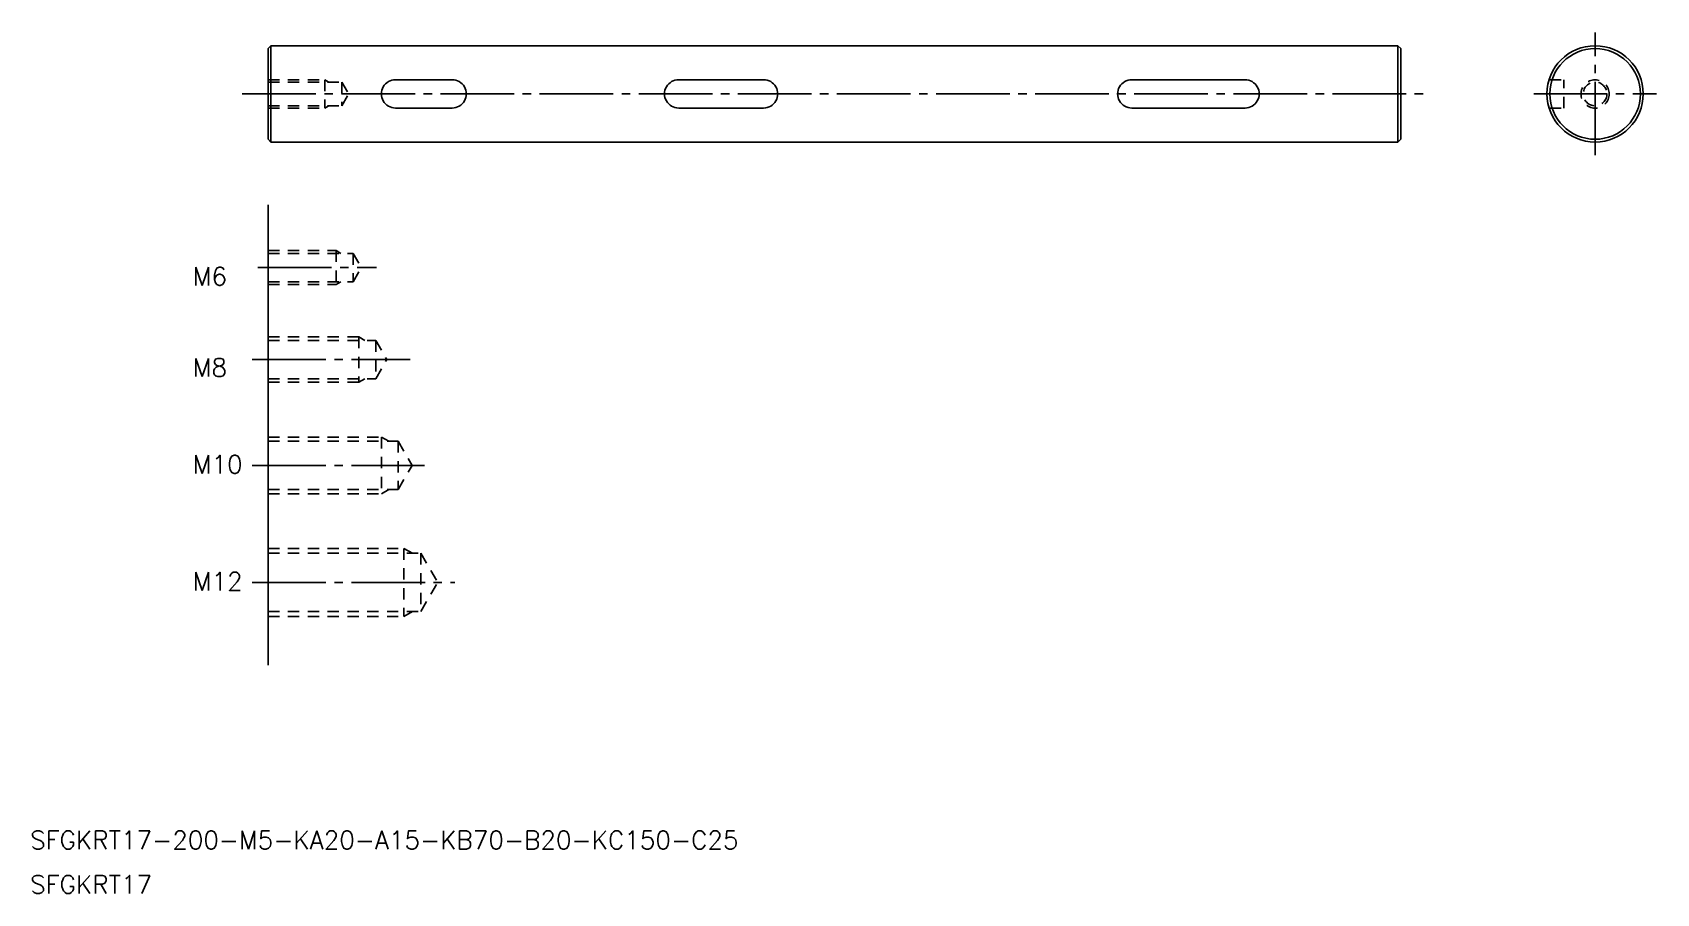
# Model space of a CAD drawing. Extents: x -50 to 236, y -3 to 149.
import ezdxf

# ---------------------------------------------------------------- set-up
doc = ezdxf.new("R2010")
doc.units = 0
doc.linetypes.add('CENTER', pattern=[17.5, 13, -1.5, 1.5, -1.5])
doc.linetypes.add('DASHED', pattern=[3.5, 2, -1.5])
doc.layers.get('0').update_dxf_attribs({"linetype": 'CONTINUOUS'})
doc.layers.add('CENTER', color=1, linetype='CENTER')
doc.styles.get("Standard").update_dxf_attribs({"font": 'txt.shx', "bigfont": '@extfont2.shx'})

msp = doc.modelspace()

# ---------------------------------------------------------------- linework, layer by layer
at = {"color": 7, "linetype": 'CONTINUOUS'}
for p, q in [((-8.22, 146.87), (-8.72, 146.37)), ((-8.72, 146.37), (-8.72, 130.37)), ((-8.22, 146.87), (190.78, 146.87)), ((-8.22, 146.87), (-8.22, 129.87)), ((190.78, 146.87), (190.78, 129.87)), ((190.78, 146.87), (191.28, 146.37)), ((191.28, 146.37), (191.28, 130.37)), ((13.78, 140.87), (23.78, 140.87)), ((63.78, 140.87), (78.78, 140.87)), ((143.78, 140.87), (163.78, 140.87)), ((13.78, 135.87), (23.78, 135.87)), ((63.78, 135.87), (78.78, 135.87)), ((143.78, 135.87), (163.78, 135.87)), ((-8.72, 130.37), (-8.22, 129.87)), ((-8.22, 129.87), (190.78, 129.87)), ((190.78, 129.87), (191.28, 130.37)), ((-8.72, 118.81), (-8.72, 37.53))]:
    msp.add_line(p, q, dxfattribs=at)
at = {"color": 3, "linetype": 'DASHED'}
for p, q in [((-8.72, 140.87), (1.28, 140.87)), ((1.28, 140.87), (1.28, 135.87)), ((1.28, 140.87), (1.89, 140.52)), ((217.59, 140.87), (220.09, 140.87)), ((220.09, 135.87), (220.09, 140.87)), ((-8.72, 140.47), (4.28, 140.47)), ((4.28, 140.47), (4.28, 136.27)), ((4.28, 140.47), (5.49, 138.37)), ((4.28, 136.27), (5.49, 138.37)), ((-8.72, 136.27), (4.28, 136.27)), ((-8.72, 135.87), (1.28, 135.87)), ((1.28, 135.87), (1.89, 136.22)), ((217.59, 135.87), (220.09, 135.87)), ((-8.72, 110.71), (3.28, 110.71)), ((-8.72, 110.21), (6.28, 110.21)), ((3.28, 110.71), (3.28, 104.71)), ((3.28, 110.71), (4.15, 110.21)), ((6.28, 110.21), (6.28, 105.21)), ((6.28, 110.21), (7.72, 107.71)), ((6.28, 105.21), (7.72, 107.71)), ((-8.72, 105.21), (6.28, 105.21)), ((-8.72, 104.71), (3.28, 104.71)), ((3.28, 104.71), (4.15, 105.21)), ((-8.72, 95.48), (7.28, 95.48)), ((-8.72, 94.85), (10.28, 94.85)), ((7.28, 95.48), (7.28, 87.48)), ((7.28, 95.48), (8.36, 94.85)), ((10.28, 94.85), (10.28, 88.1)), ((10.28, 94.85), (12.23, 91.48)), ((10.28, 88.1), (12.23, 91.48)), ((-8.72, 88.1), (10.28, 88.1)), ((-8.72, 87.48), (7.28, 87.48)), ((7.28, 87.48), (8.36, 88.1)), ((-8.72, 77.8), (11.28, 77.8)), ((11.28, 77.8), (11.28, 67.8)), ((11.28, 77.8), (12.58, 77.05)), ((-8.72, 77.05), (14.28, 77.05)), ((14.28, 77.05), (14.28, 68.55)), ((14.28, 77.05), (16.73, 72.8)), ((14.28, 68.55), (16.73, 72.8)), ((-8.72, 68.55), (14.28, 68.55)), ((-8.72, 67.8), (11.28, 67.8)), ((11.28, 67.8), (12.58, 68.55)), ((-8.72, 58.15), (15.28, 58.15)), ((15.28, 58.15), (15.28, 46.15)), ((15.28, 58.15), (16.8, 57.28)), ((-8.72, 57.28), (18.28, 57.28)), ((18.28, 57.28), (21.24, 52.15)), ((18.28, 57.28), (18.28, 47.03)), ((18.28, 47.03), (21.24, 52.15)), ((-8.72, 47.03), (18.28, 47.03)), ((-8.72, 46.15), (15.28, 46.15)), ((15.28, 46.15), (16.8, 47.03))]:
    msp.add_line(p, q, dxfattribs=at)
for p, q in [((191.28, 141.87), (191.28, 141.87)), ((191.28, 138.37), (191.28, 138.37))]:
    msp.add_line(p, q)
at = {"color": 7, "linetype": 'CONTINUOUS'}
for radius in [8.5, 8]:
    msp.add_circle((225.59, 138.37), radius, dxfattribs=at)
at = {"color": 3, "linetype": 'DASHED'}
for radius in [2.5, 2.1]:
    msp.add_circle((225.59, 138.37), radius, dxfattribs=at)
at = {"color": 7, "linetype": 'CONTINUOUS'}
for centre, start, end in [((13.78, 138.37), 89.9874, 270), ((23.78, 138.37), 270, 90.0126), ((63.78, 138.37), 89.9874, 270), ((78.78, 138.37), 270, 90.0126), ((143.78, 138.37), 89.9874, 270), ((163.78, 138.37), 270, 90.0126)]:
    msp.add_arc(centre, 2.5, start, end, dxfattribs=at)
at = {"layer": 'CENTER', "color": 1, "linetype": 'CENTER'}
for p, q in [((225.59, 127.53), (225.59, 149.21)), ((-13.27, 138.37), (195.83, 138.37)), ((214.75, 138.37), (236.44, 138.37)), ((-10.5, 107.71), (10.43, 107.71)), ((-11.51, 91.48), (16.39, 91.48)), ((-11.51, 72.8), (18.9, 72.8)), ((-11.51, 52.15), (24.23, 52.15))]:
    msp.add_line(p, q, dxfattribs=at)

# ---------------------------------------------------------------- texts
for s, p in [('M6', (-22, 104.57)), ('M8', (-22, 88.48)), ('M10', (-22, 71.38)), ('M12', (-22, 50.73)), ('SFGKRT17-200-M5-KA20-A15-KB70-B20-KC150-C25', (-50.73, 5.07)), ('SFGKRT17', (-50.73, -2.77))]:
    msp.add_text(s, height=3.2).set_placement(p)

doc.saveas('drawing.dxf')
